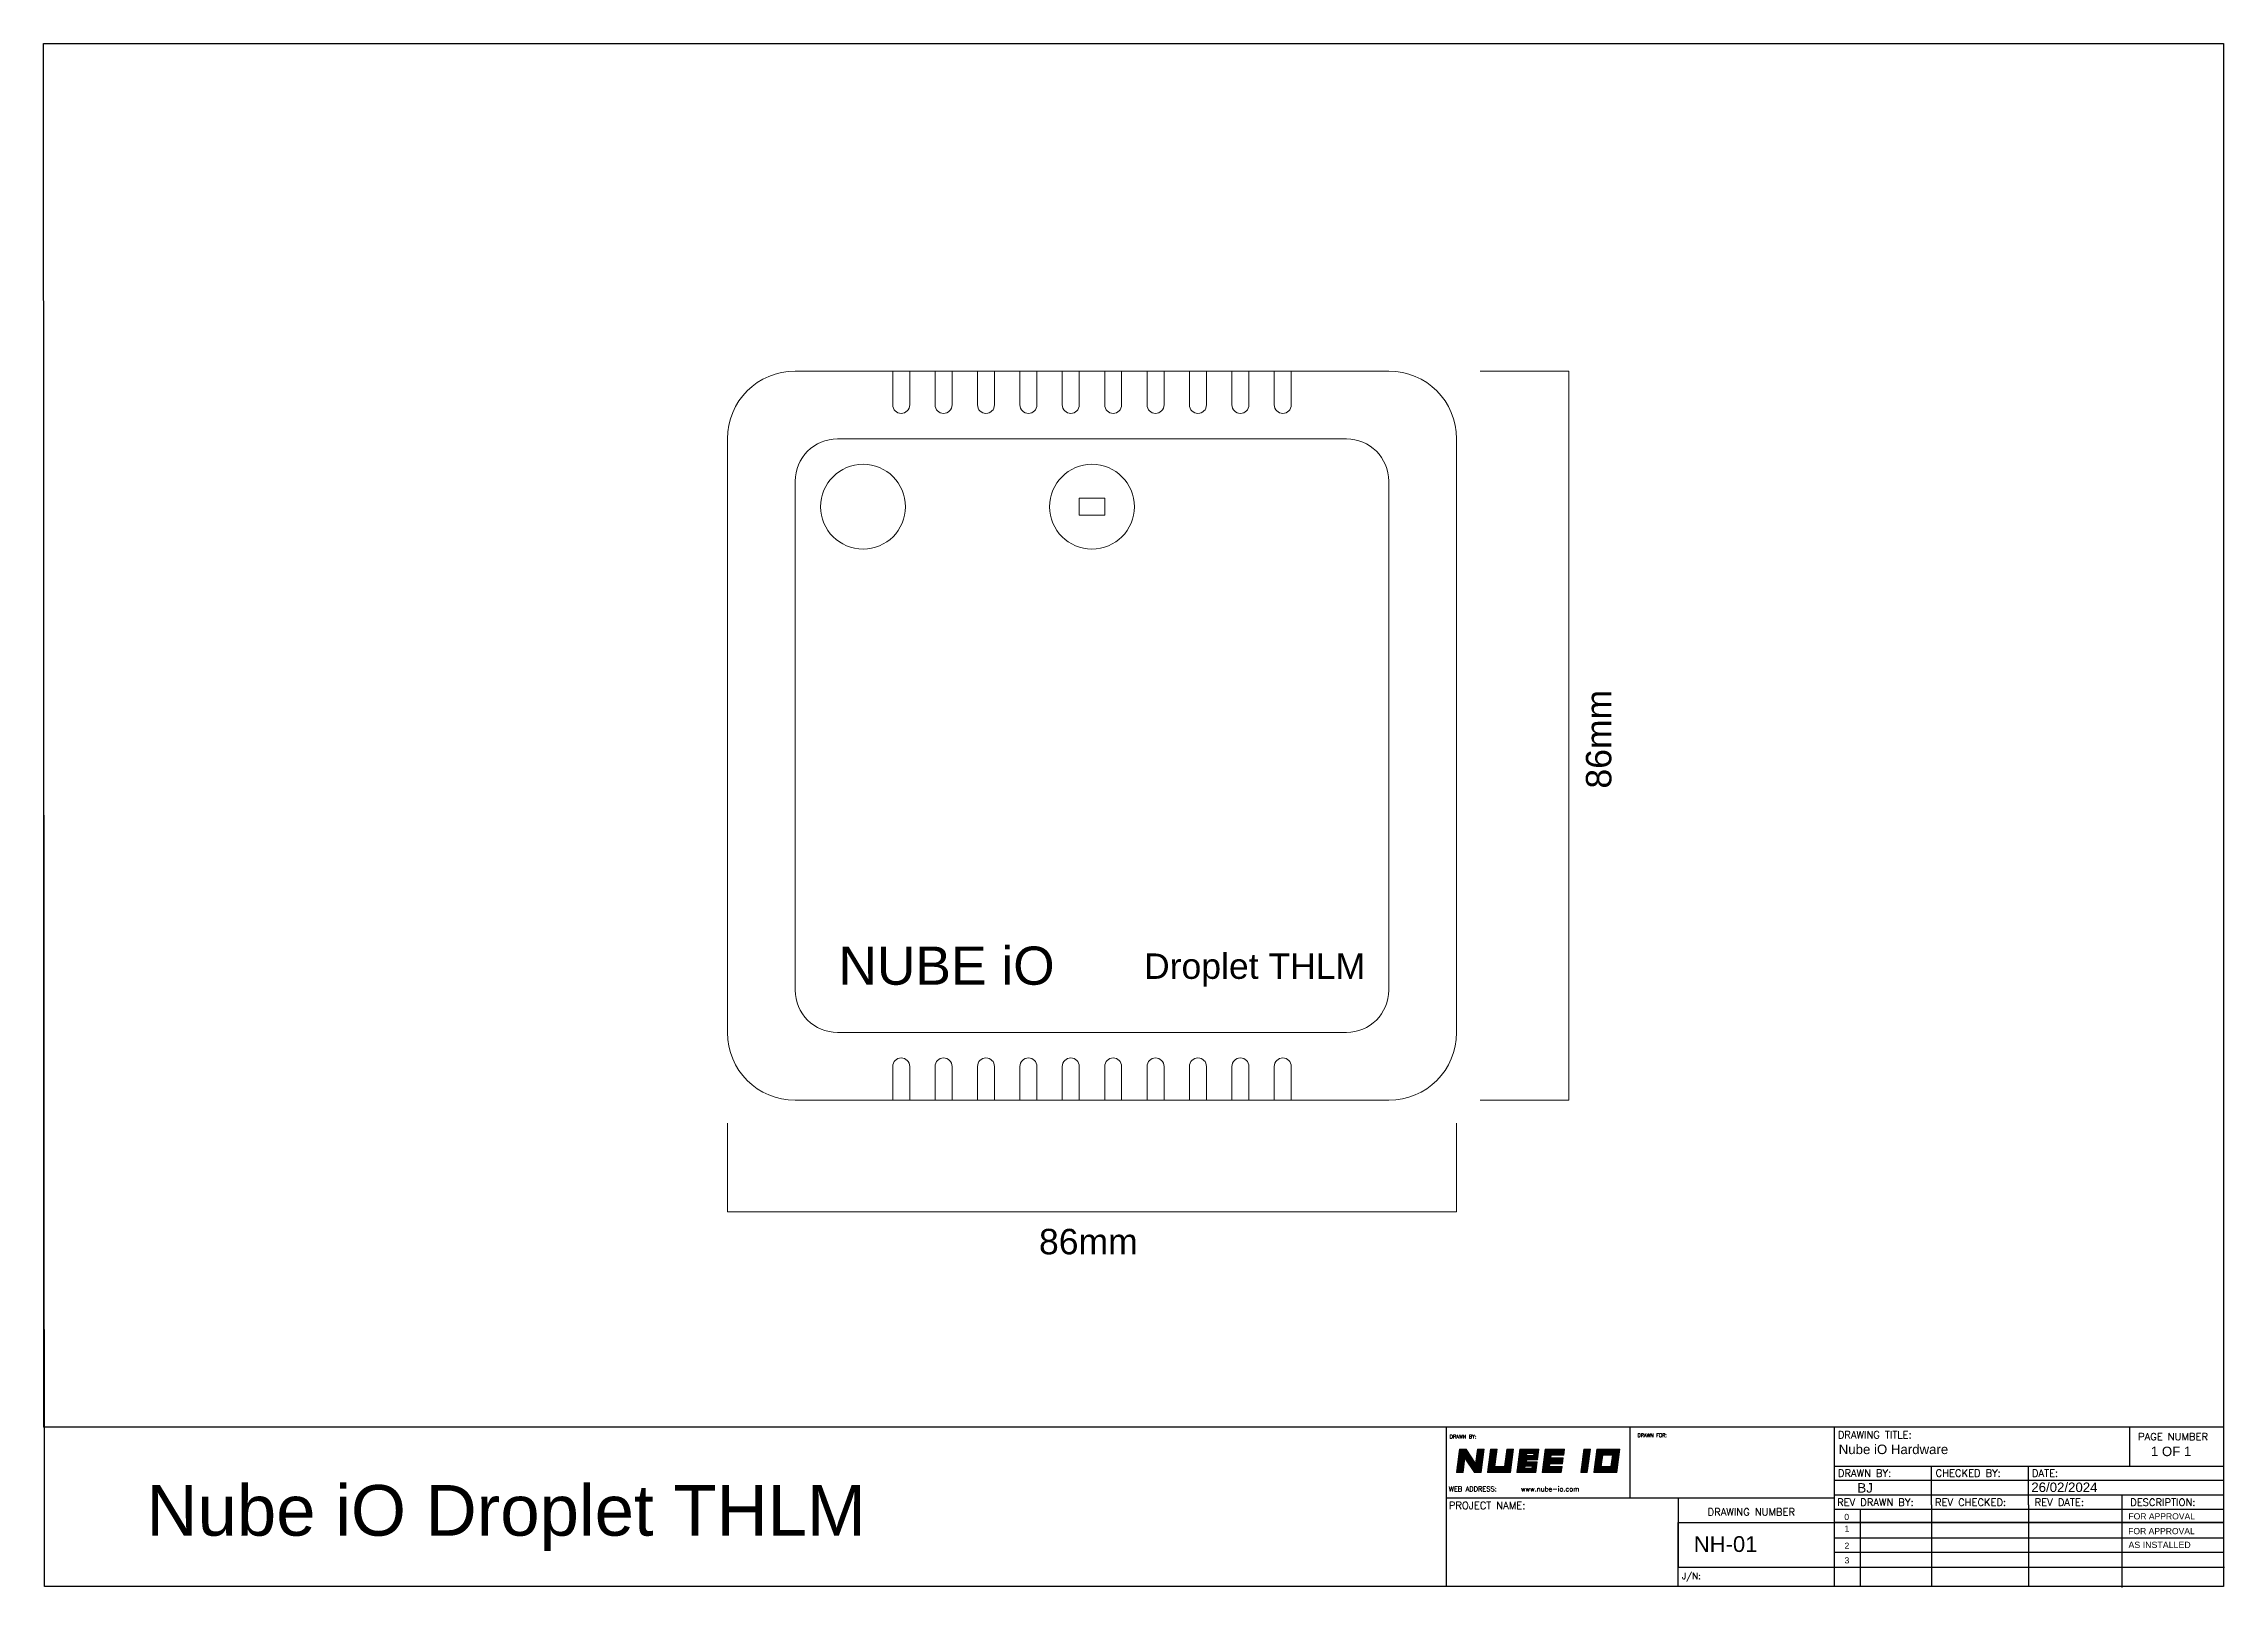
# Paper-space layout 'Layout1' of a CAD drawing. Header units: millimetres. Extents: x 1 to 406, y -15 to 272.
# The model-space entities are those that its viewports show. They can reach past a viewport. Long polylines and large blocks are cut down to what shows.
import ezdxf
from ezdxf.enums import TextEntityAlignment as Align

# ---------------------------------------------------------------- set-up
doc = ezdxf.new("R2010")
doc.units = ezdxf.units.MM
doc.layers.add('-24V WIRING', color=2, linetype='Continuous', lineweight=9)
doc.layers.add('-COMPONENTS', color=7, linetype='Continuous', lineweight=9)
for name, color, linetype in [('CABLE', 3, 'Continuous'), ('TITLE BLOCK', 1, 'Continuous'), ('TITLE BLOCK TEXT', 7, 'Continuous')]:
    doc.layers.add(name, color=color, linetype=linetype)
doc.styles.add('SIM0', font='SIMPLEX')
doc.styles.get("Standard").update_dxf_attribs({"font": 'arial.ttf'})
pattern_1 = [(45, (173.6992, 73.5636), (-0.50651437, 0.50651437), [])]

# ---------------------------------------------------------------- blocks, each defined once
blk = doc.blocks.new('MARTY TITLE BLOCK')
at = {"layer": '-COMPONENTS'}
h = blk.add_hatch(dxfattribs=at)
h.set_pattern_fill('ANSI31', color=256, scale=0.225612, style=0)
h.set_pattern_definition(pattern_1)
edge = h.paths.add_edge_path()
edge.add_line((1183.5, 96.1), (1186.1, 115.7))
edge.add_line((1186.1, 115.7), (1191.7, 115.7))
edge.add_line((1183.5, 96.1), (1189.1, 96.1))
edge.add_line((1189.1, 96.1), (1190.7, 108.2))
edge.add_line((1191.7, 115.7), (1199.6, 103.6))
edge.add_line((1199.6, 103.6), (1201.2, 115.7))
edge.add_line((1201.2, 115.7), (1206.7, 115.7))
edge.add_line((1204.2, 96.1), (1206.7, 115.7))
edge.add_line((1198.6, 96.1), (1204.2, 96.1))
edge.add_line((1190.7, 108.2), (1198.6, 96.1))
h = blk.add_hatch(dxfattribs=at)
h.set_pattern_fill('ANSI31', color=256, scale=0.225612, style=0)
h.set_pattern_definition(pattern_1)
edge = h.paths.add_edge_path()
edge.add_line((1209.5, 96.1), (1212.1, 115.7))
edge.add_line((1212.1, 115.7), (1217.6, 115.7))
edge.add_line((1215.7, 101.1), (1217.6, 115.7))
edge.add_line((1215.7, 101.1), (1223.9, 101.1))
edge.add_line((1223.9, 101.1), (1225.8, 115.7))
edge.add_line((1225.8, 115.7), (1231.3, 115.7))
edge.add_line((1228.7, 96.1), (1231.3, 115.7))
edge.add_line((1209.5, 96.1), (1228.7, 96.1))
h = blk.add_hatch(dxfattribs=at)
h.set_pattern_fill('ANSI31', color=256, scale=0.225612, style=0)
h.set_pattern_definition([(45, (173.7388, 73.5636), (-0.50651437, 0.50651437), [])])
h.paths.add_polyline_path([(1234.1, 96.1), (1236.7, 115.7), (1252.7, 115.7), (1251.5, 106.8), (1242.5, 106.8), (1242.3, 105), (1251.3, 105), (1250.1, 96.1)])
h.paths.add_polyline_path([(1242.5, 112.1), (1242.3, 110.4), (1248.2, 110.4), (1248.5, 112.1)])
h.paths.add_polyline_path([(1241.1, 101.4), (1240.9, 99.7), (1246.9, 99.7), (1247.1, 101.4)])
h = blk.add_hatch(dxfattribs=at)
h.set_pattern_fill('ANSI31', color=256, scale=0.225612, style=0)
h.set_pattern_definition(pattern_1)
h.paths.add_polyline_path([(1273.4, 110.7), (1274, 115.7), (1258, 115.7), (1255.4, 96.1), (1271.4, 96.1), (1272.1, 101.1), (1261.6, 101.1), (1261.9, 103.4), (1272.4, 103.4), (1273, 108.4), (1262.6, 108.4), (1262.9, 110.7)])
h = blk.add_hatch(dxfattribs=at)
h.set_pattern_fill('ANSI31', color=256, scale=0.225612, style=0)
h.set_pattern_definition(pattern_1)
h.paths.add_polyline_path([(1293.2, 96.1), (1295.8, 115.7), (1290.3, 115.7), (1287.7, 96.1)])
h = blk.add_hatch(dxfattribs=at)
h.set_pattern_fill('ANSI31', color=256, scale=0.225612, style=0)
h.set_pattern_definition(pattern_1)
h.paths.add_polyline_path([(1317.8, 96.1), (1320.4, 115.7), (1314.9, 115.7), (1306.7, 115.7), (1301.1, 115.7), (1298.6, 96.1)])
h.paths.add_polyline_path([(1304.8, 101.1), (1306.1, 110.7), (1314.2, 110.7), (1312.9, 101.1)])
for p, q in [((1183.5, 96.1), (1186.1, 115.7)), ((1186.1, 115.7), (1191.7, 115.7)), ((1191.7, 115.7), (1199.6, 103.6)), ((1199.6, 103.6), (1201.2, 115.7)), ((1201.2, 115.7), (1206.7, 115.7)), ((1204.2, 96.1), (1206.7, 115.7)), ((1209.5, 96.1), (1212.1, 115.7)), ((1212.1, 115.7), (1217.6, 115.7)), ((1215.7, 101.1), (1217.6, 115.7)), ((1223.9, 101.1), (1225.8, 115.7)), ((1225.8, 115.7), (1231.3, 115.7)), ((1228.7, 96.1), (1231.3, 115.7)), ((1234.1, 96.1), (1236.7, 115.7)), ((1236.7, 115.7), (1252.7, 115.7)), ((1242.5, 112.1), (1242.2, 110.4)), ((1242.2, 110.4), (1248.2, 110.4)), ((1242.5, 112.1), (1248.4, 112.1)), ((1248.4, 112.1), (1248.2, 110.4)), ((1251.5, 106.8), (1252.7, 115.7)), ((1255.4, 96.1), (1258, 115.7)), ((1258, 115.7), (1274, 115.7)), ((1262.9, 110.7), (1262.6, 108.4)), ((1262.9, 110.7), (1262.6, 108.4)), ((1273.4, 110.7), (1262.9, 110.7)), ((1273.4, 110.7), (1262.9, 110.7)), ((1274, 115.7), (1273.4, 110.7)), ((1273.4, 110.7), (1274, 115.7)), ((1274, 115.7), (1273.4, 110.7)), ((1287.7, 96.1), (1290.3, 115.7)), ((1290.3, 115.7), (1295.8, 115.7)), ((1293.2, 96.1), (1295.8, 115.7)), ((1298.6, 96.1), (1301.1, 115.7)), ((1301.1, 115.7), (1306.7, 115.7)), ((1304.8, 101.1), (1306.1, 110.7)), ((1314.2, 110.7), (1306.1, 110.7)), ((1306.7, 115.7), (1314.9, 115.7)), ((1312.9, 101.1), (1314.2, 110.7)), ((1314.9, 115.7), (1320.4, 115.7)), ((1317.8, 96.1), (1320.4, 115.7)), ((1183.5, 96.1), (1189.1, 96.1)), ((1189.1, 96.1), (1190.7, 108.2)), ((1190.7, 108.2), (1198.6, 96.1)), ((1198.6, 96.1), (1204.2, 96.1)), ((1209.5, 96.1), (1228.7, 96.1)), ((1215.7, 101.1), (1223.9, 101.1)), ((1234.1, 96.1), (1250.1, 96.1)), ((1241.1, 101.4), (1240.9, 99.7)), ((1240.9, 99.7), (1246.8, 99.7)), ((1241.1, 101.4), (1247, 101.4)), ((1242.5, 106.8), (1242.3, 105)), ((1242.3, 105), (1251.3, 105)), ((1242.5, 106.8), (1251.5, 106.8)), ((1247, 101.4), (1246.8, 99.7)), ((1250.1, 96.1), (1251.3, 105)), ((1271.4, 96.1), (1255.4, 96.1)), ((1255.4, 96.1), (1271.4, 96.1)), ((1271.4, 96.1), (1261, 96.1)), ((1261.9, 103.4), (1261.6, 101.1)), ((1261.9, 103.4), (1261.6, 101.1)), ((1261.6, 101.1), (1272.1, 101.1)), ((1261.6, 101.1), (1272.1, 101.1)), ((1272.4, 103.4), (1261.9, 103.4)), ((1272.4, 103.4), (1261.9, 103.4)), ((1262.6, 108.4), (1273, 108.4)), ((1262.6, 108.4), (1273, 108.4)), ((1271.4, 96.1), (1272.1, 101.1)), ((1272.1, 101.1), (1271.4, 96.1)), ((1272.1, 101.1), (1271.4, 96.1)), ((1273, 108.4), (1272.4, 103.4)), ((1273, 108.4), (1272.4, 103.4)), ((1272.4, 103.4), (1273, 108.4)), ((1287.7, 96.1), (1293.2, 96.1)), ((1298.6, 96.1), (1317.8, 96.1)), ((1304.8, 101.1), (1312.9, 101.1))]:
    blk.add_line(p, q, dxfattribs=at)
at = {"color": 1, "ltscale": 4}
for p, q in [((1175, 134.2), (1175, 0.6)), ((1329.2, 74.7), (1329.2, 133.8)), ((1500, 133.5), (1500, 0.3)), ((1826, 16.7), (1500, 16.7)), ((1825.4, 16.6), (1500, 16.6))]:
    blk.add_line(p, q, dxfattribs=at)
at = {"color": 1}
for p, q in [((1747.4, 133.8), (1747.4, 101.4)), ((1369.3, 74.6), (1369.3, 16.5)), ((1740.9, 77.4), (1740.9, -0.1)), ((1521.9, 65.1), (1521.9, 0.4)), ((1581.4, 69.2), (1581.4, 0.3)), ((1662.7, 69.2), (1662.7, 0.4)), ((1369.3, 0.4), (1369.3, 54.2)), ((1369.3, 54.2), (1500.1, 54.2)), ((1500, 54.2), (1826.1, 54.2)), ((1826.3, 54.2), (1500, 54.2)), ((1500.3, 41.4), (1826.3, 41.4)), ((1500.3, 29.5), (1826.1, 29.5)), ((1825.2, 16.5), (1500, 16.5))]:
    blk.add_line(p, q, dxfattribs=at)
at = {"color": 7}
blk.add_line((1500, 54.2), (1500, 54.2), dxfattribs=at)
blk.add_line((1500, 54.2), (1500, 54.2), dxfattribs=at)
at = {"layer": 'CABLE', "color": 1}
for p, q in [((1826.3, 134.1), (1826.3, 16.6)), ((1826.3, 16.6), (1825.2, 16.6)), ((1826.9, 16.7), (1825.9, 16.7))]:
    blk.add_line(p, q, dxfattribs=at)
at = {"layer": 'TITLE BLOCK'}
for p, q in [((1826.3, 134.1), (0.6, 134.1)), ((1500, 101.4), (1826.1, 101.4)), ((1581.4, 69.2), (1581.4, 101.7)), ((1662.7, 69.2), (1662.7, 101.7)), ((1500.1, 74.7), (1174.8, 74.7)), ((1826.1, 89.5), (1500, 89.5)), ((1826.1, 77.3), (1500, 77.3)), ((1826.1, 65.1), (1500, 65.1))]:
    blk.add_line(p, q, dxfattribs=at)
blk.add_lwpolyline([(-0.1, 1293.1), (1826.3, 1293.1), (1826.3, 0.6), (0.6, 0.6)], close=True, dxfattribs=at)
for s, p in [('0', (1508.5, 56.4)), ('2', (1508.7, 32.3)), ('1', (1508.7, 46.6)), ('3', (1508.7, 20))]:
    blk.add_text(s, height=5.13).set_placement(p)
at = {"color": 7, "linetype": 'Continuous'}
for p in [(1746.5, 56.9), (1746.3, 44.5)]:
    blk.add_text('FOR APPROVAL', height=5.135, dxfattribs=at).set_placement(p)
at = {"layer": 'TITLE BLOCK TEXT', "style": 'SIM0'}
for s, height, p in [('DRAWING TITLE:', 6.1, (1503, 127.7)), ('PAGE NUMBER', 6.1, (1754.6, 126.2)), ('DRAWN BY:', 3.05, (1177.9, 126.2)), ('DRAWN BY:', 6.1, (1503.1, 95.6)), ('CHECKED BY:', 6.1, (1585, 95.7)), ('DATE:', 6.1, (1665.7, 95.6)), ('WEB ADDRESS:', 4.067, (1177.2, 82.4)), ('www.nube-io.com', 4.067, (1237.6, 82.4)), ('REV DRAWN BY:', 6.1, (1502.5, 71.2)), ('REV CHECKED:', 6.1, (1584.5, 71.2)), ('REV DATE:', 6.1, (1668, 71.2)), ('DESCRIPTION:', 6.1, (1748, 71.2)), ('PROJECT NAME:', 6.1, (1177.2, 68.6)), ('DRAWING NUMBER', 6.1, (1394, 63.1))]:
    blk.add_text(s, height=height, dxfattribs=at).set_placement(p, align=Align.MIDDLE_LEFT)

msp = doc.modelspace()

# ---------------------------------------------------------------- linework, layer by layer
at = {"layer": '-COMPONENTS'}
for p, q in [((37533.89, 8526.59), (37603.89, 8526.59)), ((37545.39, 8526.59), (37545.39, 8522.59)), ((37547.39, 8522.59), (37547.39, 8526.59)), ((37550.39, 8526.59), (37550.39, 8522.59)), ((37552.39, 8522.59), (37552.39, 8526.59)), ((37555.39, 8526.59), (37555.39, 8522.59)), ((37557.39, 8522.59), (37557.39, 8526.59)), ((37560.39, 8526.59), (37560.39, 8522.59)), ((37562.39, 8522.59), (37562.39, 8526.59)), ((37565.39, 8526.59), (37565.39, 8522.59)), ((37567.39, 8522.59), (37567.39, 8526.59)), ((37567.39, 8526.59), (37570.39, 8526.59)), ((37570.39, 8526.59), (37570.39, 8522.59)), ((37572.39, 8522.59), (37572.39, 8526.59)), ((37575.39, 8526.59), (37575.39, 8522.59)), ((37577.39, 8522.59), (37577.39, 8526.59)), ((37580.39, 8526.59), (37580.39, 8522.59)), ((37582.39, 8522.59), (37582.39, 8526.59)), ((37585.39, 8526.59), (37585.39, 8522.59)), ((37587.39, 8522.59), (37587.39, 8526.59)), ((37590.39, 8526.59), (37590.39, 8522.59)), ((37592.39, 8522.59), (37592.39, 8526.59)), ((37614.67, 8526.59), (37625.13, 8526.59)), ((37625.13, 8440.59), (37625.13, 8526.59)), ((37525.89, 8448.59), (37525.89, 8518.59)), ((37538.89, 8518.59), (37598.89, 8518.59)), ((37611.89, 8518.59), (37611.89, 8448.59)), ((37533.89, 8453.59), (37533.89, 8513.59)), ((37603.89, 8513.59), (37603.89, 8453.59)), ((37567.39, 8509.59), (37567.39, 8511.59)), ((37567.39, 8511.59), (37570.39, 8511.59)), ((37570.39, 8511.59), (37570.39, 8509.59)), ((37570.39, 8509.59), (37567.39, 8509.59)), ((37598.89, 8448.59), (37538.89, 8448.59)), ((37545.39, 8444.59), (37545.39, 8440.59)), ((37547.39, 8440.59), (37547.39, 8444.59)), ((37550.39, 8444.59), (37550.39, 8440.59)), ((37552.39, 8440.59), (37552.39, 8444.59)), ((37555.39, 8444.59), (37555.39, 8440.59)), ((37557.39, 8440.59), (37557.39, 8444.59)), ((37560.39, 8444.59), (37560.39, 8440.59)), ((37562.39, 8440.59), (37562.39, 8444.59)), ((37565.39, 8444.59), (37565.39, 8440.59)), ((37567.39, 8440.59), (37567.39, 8444.59)), ((37570.39, 8444.59), (37570.39, 8440.59)), ((37572.39, 8440.59), (37572.39, 8444.59)), ((37575.39, 8444.59), (37575.39, 8440.59)), ((37577.39, 8440.59), (37577.39, 8444.59)), ((37580.39, 8444.59), (37580.39, 8440.59)), ((37582.39, 8440.59), (37582.39, 8444.59)), ((37585.39, 8444.59), (37585.39, 8440.59)), ((37587.39, 8440.59), (37587.39, 8444.59)), ((37590.39, 8444.59), (37590.39, 8440.59)), ((37592.39, 8440.59), (37592.39, 8444.59)), ((37603.89, 8440.59), (37533.89, 8440.59)), ((37614.67, 8440.59), (37625.13, 8440.59)), ((37525.89, 8437.91), (37525.89, 8427.45)), ((37611.89, 8437.91), (37611.89, 8427.45)), ((37525.89, 8427.45), (37611.89, 8427.45))]:
    msp.add_line(p, q, dxfattribs=at)
for centre in [(37541.89, 8510.59), (37568.89, 8510.59)]:
    msp.add_circle(centre, 5, dxfattribs=at)
for centre, radius, start, end in [((37533.89, 8518.59), 8, 90, 180), ((37603.89, 8518.59), 8, 0, 90), ((37546.39, 8522.59), 1, 180, 0), ((37551.39, 8522.59), 1, 180, 0), ((37556.39, 8522.59), 1, 180, 0), ((37561.39, 8522.59), 1, 180, 0), ((37566.39, 8522.59), 1, 180, 0), ((37571.39, 8522.59), 1, 180, 0), ((37576.39, 8522.59), 1, 180, 0), ((37581.39, 8522.59), 1, 180, 0), ((37586.39, 8522.59), 1, 180, 0), ((37591.39, 8522.59), 1, 180, 0), ((37538.89, 8513.59), 5, 90, 180), ((37598.89, 8513.59), 5, 0, 90), ((37538.89, 8453.59), 5, 180, 270), ((37598.89, 8453.59), 5, 270, 0), ((37533.89, 8448.59), 8, 180, 270), ((37603.89, 8448.59), 8, 270, 0), ((37546.39, 8444.59), 1, 360, 180), ((37551.39, 8444.59), 1, 360, 180), ((37556.39, 8444.59), 1, 360, 180), ((37561.39, 8444.59), 1, 360, 180), ((37566.39, 8444.59), 1, 360, 180), ((37571.39, 8444.59), 1, 360, 180), ((37576.39, 8444.59), 1, 360, 180), ((37581.39, 8444.59), 1, 360, 180), ((37586.39, 8444.59), 1, 360, 180), ((37591.39, 8444.59), 1, 360, 180)]:
    msp.add_arc(centre, radius, start, end, dxfattribs=at)

# ---------------------------------------------------------------- texts
for s, height, rotation, p in [('86mm', 3, 90, (37630.14, 8477.35)), ('NUBE iO', 4.5, 360, (37538.99, 8454.22)), ('Droplet THLM', 3, 360, (37575.03, 8454.91)), ('86mm', 3, 360, (37562.64, 8422.43))]:
    msp.add_text(s, height=height, rotation=rotation, dxfattribs=at).set_placement(p)

psp = doc.layouts.get("Layout1")

# ---------------------------------------------------------------- linework, layer by layer
for p, q in [((333.33, -10.85), (304.36, -10.85)), ((350.68, -10.81), (350.68, -10.85))]:
    psp.add_line(p, q)

# ---------------------------------------------------------------- block references
at = {"xscale": 0.2216189861866541, "yscale": 0.2216189861866541, "zscale": 0.2216189861866541}
psp.add_blockref('MARTY TITLE BLOCK', (0.89, -14.5), dxfattribs=at)
at = {"lineweight": 18, "xscale": 0.2216189861866541, "yscale": 0.2216189861866541, "zscale": 0.2216189861866541}
psp.add_blockref('MARTY TITLE BLOCK', (0.89, -14.5), dxfattribs=at)

# ---------------------------------------------------------------- texts
for s, height, p in [('Nube iO Hardware', 1.7577, (334.16, 10.23)), ('1 OF 1', 1.758, (392.12, 9.85)), ('BJ', 1.758, (337.63, 3.08)), ('26/02/2024', 1.758, (369.92, 3.19)), ('NH-01', 2.93, (307.25, -7.94)), ('AS INSTALLED', 1.1718, (387.96, -7.21))]:
    psp.add_text(s, height=height).set_placement(p)
at = {"color": 7, "linetype": 'Continuous'}
psp.add_text('Nube iO Droplet THLM', height=9.4031, dxfattribs=at).set_placement((19.97, -4.92))
at = {"layer": 'TITLE BLOCK TEXT', "style": 'SIM0'}
for s, height, p in [('DRAWN FOR:', 0.659, (296.81, 13.73)), ('J/N:', 1.172, (305.04, -12.42))]:
    psp.add_text(s, height=height, dxfattribs=at).set_placement(p, align=Align.MIDDLE_LEFT)

# ---------------------------------------------------------------- viewports
at = {"layer": '-24V WIRING'}
psp.add_viewport(center=(203.25, 143.65), size=(404.75, 256.8625), view_center_point=(37573.8, 8483.62), view_height=163.1611, dxfattribs=at)

doc.saveas('drawing.dxf')
